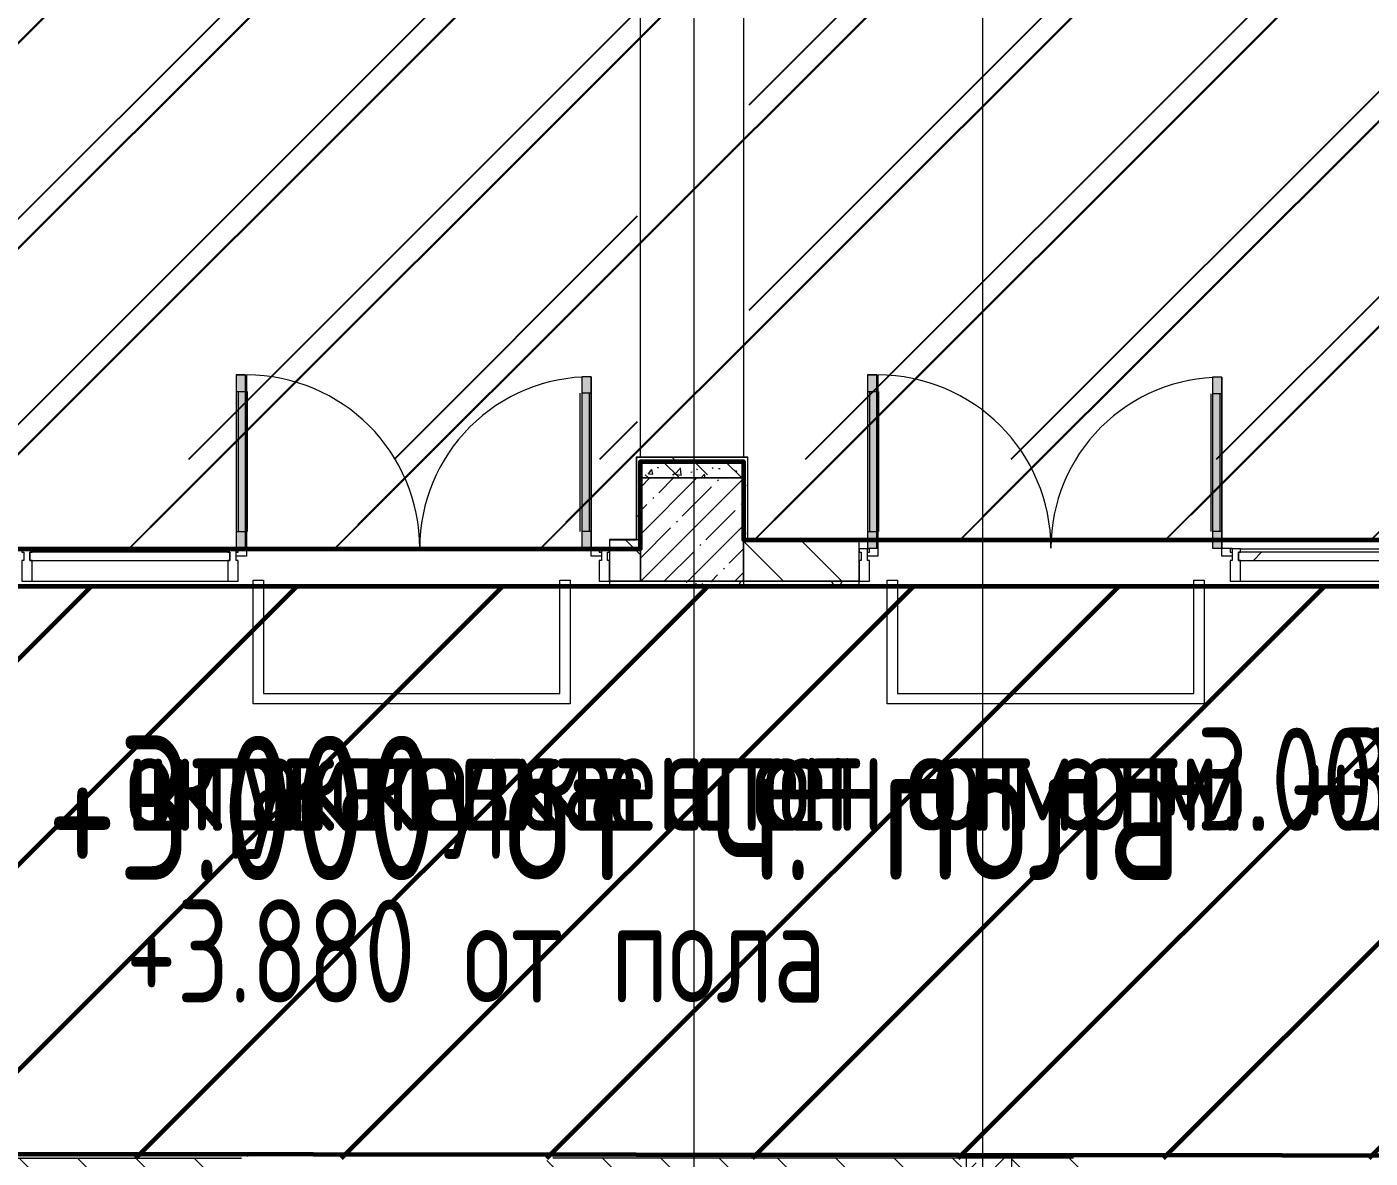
# Model space of a CAD drawing. Header units: millimetres. Extents: x -213911 to 415037, y -3642 to 107391.
# Drawn here: x 102639 to 109153, y 10464 to 15953 of the extents above; entities that cross this region are included whole.
import ezdxf

# ---------------------------------------------------------------- set-up
doc = ezdxf.new("R2010")
doc.units = ezdxf.units.MM
for name, color, linetype, lineweight in [('2)CF1', 5, 'Continuous', 30), ('7.2)Грильято', 3, 'Continuous', 50), ('7.20) Демонтаж монтаж', 5, 'Continuous', 60), ('7.5) Окраска потолка с инж комм.', 140, 'Continuous', 60), ('7.5.1) Окраска опуска черная', 140, 'Continuous', 60), ('7.5.1) Окраска опуска черная текст 1', 7, 'Continuous', 60), ('7.5.1) Окраска опуска черная текст 2', 7, 'Continuous', 60), ('7.5.1) Окраска опуска черная текст 3', 7, 'Continuous', 60), ('7.5.2) Окраска опуска белая', 220, 'Continuous', 60), ('A-DETL-GENF', 7, 'Continuous', 9), ('A-FLOR', 7, 'Continuous', 9), ('A-GLAZ-CURT', 7, 'Continuous', 9), ('A-GLAZ-CURT-1', 7, 'Continuous', 5), ('A-GLAZ-CURT-2', 7, 'Continuous', 20), ('A-GLAZ-CWMG', 7, 'Continuous', 9), ('A-GLAZ-CWMG-1', 7, 'Continuous', 20), ('A-WALL', 7, 'Continuous', 5), ('I-WALL', 7, 'Continuous', 5), ('S-COLS', 7, 'Continuous', 9), ('S-COLS-1', 7, 'Continuous', 5), ('Оси', 7, 'Continuous', 9)]:
    doc.layers.add(name, color=color, linetype=linetype, lineweight=lineweight)
doc.layers.add('3) CF3 монтаж', color=152, linetype='Continuous')
for name, color, linetype, lineweight, true_color in [('A-DOOR-1', 7, 'Continuous', 5, 0xc0c0c0), ('A-WALL-1', 9, 'Continuous', 5, 0x808080), ('A-WALL-FNSH-1', 9, 'Continuous', 5, 0x808080)]:
    doc.layers.add(name, color=color, linetype=linetype, lineweight=lineweight, true_color=true_color)
doc.layers.add('A-FLOR-PATT-1', color=7, linetype='Continuous', lineweight=9, true_color=0xeef6ff, transparency=0.5)
doc.styles.add('СПДС', font='ГОСТ тип А.ttf', dxfattribs={"width": 0.9})
pattern_1 = [(45, (64.7, -136.06), (-114.04925, 114.04925), []), (45, (178.75, -136.06), (-114.04925, 114.04925), [201.612, -40.322, 6.706, -33.617])]
pattern_2 = [(135, (64.7, -136.06), (-141.42136, -141.42136), [])]
pattern_3 = [(0, (64.7, -136.06), (243.84, 60.96), [20.117, -162.763, 20.117, -162.763, -975.36]), (0, (64.7, -136.06), (243.84, 60.96), [-365.76, 20.117, -345.643, 20.117, -162.763, -426.72]), (0, (64.7, -136.06), (243.84, 60.96), [-914.4, 20.117, -101.803, 20.117, -284.683]), (120, (156.14, -105.58), (-174.71291, 180.691634), [20.117, -162.763, 20.117, -162.763, -975.36]), (120, (156.14, -105.58), (-174.71291, 180.691634), [-365.76, 20.117, -345.643, 20.117, -162.763, -426.72]), (120, (156.14, -105.58), (-174.71291, 180.691634), [-914.4, 20.117, -101.803, 20.117, -284.683]), (240, (186.62, 16.34), (-69.12709, -241.651634), [20.117, -162.763, 20.117, -162.763, -975.36]), (240, (186.62, 16.34), (-69.12709, -241.651634), [-365.76, 20.117, -345.643, 20.117, -162.763, -426.72]), (240, (186.62, 16.34), (-69.12709, -241.651634), [-914.4, 20.117, -101.803, 20.117, -284.683])]

# ---------------------------------------------------------------- blocks, each defined once
blk = doc.blocks.new('Дверь_Витражная_остекление_ - ВВ-11 остекление-32352627-Объем проектирования 1 этажа')
at = {"layer": 'A-DETL-GENF'}
for p, q in [((-790.5, -20), (-835.5, -20)), ((-835.5, -851), (-835.5, -20)), ((-790.5, -20), (-835.5, -20)), ((-835.5, -20), (-835.5, -851)), ((-790.5, -851), (-790.5, -20)), ((-790.5, -851), (-790.5, -20)), ((840.5, -860), (840.5, -20)), ((840.5, -20), (840.5, -860)), ((885.5, -860), (885.5, -20)), ((885.5, -860), (885.5, -20)), ((-835.5, -100), (-790.5, -100)), ((-825.5, -771), (-825.5, -100)), ((-781.5, -771), (-781.5, -100)), ((831.5, -780), (831.5, -100)), ((885.5, -100), (840.5, -100)), ((875.5, -780), (875.5, -100)), ((-835.5, -771), (-790.5, -771)), ((885.5, -780), (840.5, -780)), ((-835.5, -851), (-790.5, -851)), ((-835.5, -851), (-790.5, -851)), ((885.5, -860), (840.5, -860)), ((840.5, -860), (885.5, -860))]:
    blk.add_line(p, q, dxfattribs=at)
at = {"layer": 'A-DOOR-1'}
for p, q in [((-885.5, 20), (-835.5, 20)), ((-885.5, -20), (-885.5, 20)), ((-835.5, 20), (-835.5, -20)), ((835.5, 20), (885.5, 20)), ((835.5, -20), (835.5, 20)), ((885.5, 20), (885.5, -20)), ((-835.5, -20), (-885.5, -20)), ((-835.5, -851), (-835.5, -20)), ((835.5, -860), (835.5, -20)), ((885.5, -20), (835.5, -20))]:
    blk.add_line(p, q, dxfattribs=at)
for centre, radius, start, end in [((-835.5, -20), 831, 270, 0), ((835.5, -20), 840, 180, 270)]:
    blk.add_arc(centre, radius, start, end, dxfattribs=at)
blk = doc.blocks.new('Системная панель - Стекло - 40мм-32352622-Объем проектирования 1 этажа')
at = {"layer": 'A-GLAZ-CURT-2'}
for p, q in [((485, 40), (-485, 40)), ((-485, 40), (-485, 0)), ((-485, 0), (485, 0)), ((485, 0), (485, 40))]:
    blk.add_line(p, q, dxfattribs=at)
blk = doc.blocks.new('Прямоугольный импост - Импост структурный с накладкой - 160мм Темный-32352618-Объем проектирования 1 этажа')
at = {"layer": 'A-GLAZ-CWMG'}
for p, q in [((102599, 13557), (103549, 13557)), ((102599, 13400), (103549, 13400))]:
    blk.add_line(p, q, dxfattribs=at)
blk = doc.blocks.new('Прямоугольный импост - Импост структурный с накладкой - 160мм Темный-V111-Объем проектирования 1 этажа')
at = {"layer": 'A-GLAZ-CWMG-1'}
for p, q in [((-25, 0), (-25, 17)), ((-25, 17), (25, 17)), ((-15, 0), (-25, 0)), ((-15, -40), (-15, 0)), ((25, 0), (15, 0)), ((15, 0), (15, -40)), ((25, 17), (25, 0)), ((-25, -140), (-25, -40)), ((-25, -40), (-15, -40)), ((15, -40), (25, -40)), ((25, -40), (25, -140)), ((25, -140), (-25, -140))]:
    blk.add_line(p, q, dxfattribs=at)
blk = doc.blocks.new('Прямоугольный импост - Импост структурный с накладкой - 160мм Темный-32310142-Объем проектирования 1 этажа')
at = {"layer": 'A-GLAZ-CWMG-1'}
for p, q in [((-50, 0), (-50, 17)), ((-50, 17), (0, 17)), ((-40, 0), (-50, 0)), ((-40, -40), (-40, 0)), ((0, 0), (-10, 0)), ((-10, 0), (-10, -40)), ((0, 17), (0, 0)), ((-50, -140), (-50, -40)), ((-50, -40), (-40, -40)), ((-10, -40), (0, -40)), ((0, -40), (0, -140)), ((0, -140), (-50, -140))]:
    blk.add_line(p, q, dxfattribs=at)
blk = doc.blocks.new('Прямоугольный импост - Импост структурный с накладкой - 160мм Темный-32354018-Объем проектирования 1 этажа')
at = {"layer": 'A-GLAZ-CWMG'}
for p, q in [((108459, 13557), (109779, 13557)), ((108459, 13400), (109779, 13400))]:
    blk.add_line(p, q, dxfattribs=at)
blk = doc.blocks.new('Дверь_Витражная_остекление_ - ВВ-12 остекление-32353611-Объем проектирования 1 этажа')
at = {"layer": 'A-DETL-GENF'}
for p, q in [((-789.5, -20), (-834.5, -20)), ((-834.5, -849), (-834.5, -20)), ((-789.5, -20), (-834.5, -20)), ((-834.5, -20), (-834.5, -849)), ((-789.5, -849), (-789.5, -20)), ((-789.5, -849), (-789.5, -20)), ((839.5, -860), (839.5, -20)), ((839.5, -20), (839.5, -860)), ((884.5, -860), (884.5, -20)), ((884.5, -860), (884.5, -20)), ((-834.5, -100), (-789.5, -100)), ((-824.5, -769), (-824.5, -100)), ((-780.5, -769), (-780.5, -100)), ((830.5, -780), (830.5, -100)), ((884.5, -100), (839.5, -100)), ((874.5, -780), (874.5, -100)), ((-834.5, -769), (-789.5, -769)), ((884.5, -780), (839.5, -780)), ((-834.5, -849), (-789.5, -849)), ((-834.5, -849), (-789.5, -849)), ((884.5, -860), (839.5, -860)), ((839.5, -860), (884.5, -860))]:
    blk.add_line(p, q, dxfattribs=at)
at = {"layer": 'A-DOOR-1'}
for p, q in [((-884.5, 20), (-834.5, 20)), ((-884.5, -20), (-884.5, 20)), ((-834.5, 20), (-834.5, -20)), ((834.5, 20), (884.5, 20)), ((834.5, -20), (834.5, 20)), ((884.5, 20), (884.5, -20)), ((-834.5, -20), (-884.5, -20)), ((-834.5, -849), (-834.5, -20)), ((834.5, -860), (834.5, -20)), ((884.5, -20), (834.5, -20))]:
    blk.add_line(p, q, dxfattribs=at)
for centre, radius, start, end in [((-834.5, -20), 829, 270, 0), ((834.5, -20), 840, 180, 270)]:
    blk.add_arc(centre, radius, start, end, dxfattribs=at)
blk = doc.blocks.new('Прямоугольный импост - Импост структурный с накладкой - 160мм Темный-V112-Объем проектирования 1 этажа')
at = {"layer": 'A-GLAZ-CWMG-1'}
for p, q in [((-25, 0), (-25, 17)), ((-25, 17), (25, 17)), ((-15, 0), (-25, 0)), ((-15, -40), (-15, 0)), ((25, 0), (15, 0)), ((15, 0), (15, -40)), ((25, 17), (25, 0)), ((-25, -140), (-25, -40)), ((-25, -40), (-15, -40)), ((15, -40), (25, -40)), ((25, -40), (25, -140)), ((25, -140), (-25, -140))]:
    blk.add_line(p, q, dxfattribs=at)
blk = doc.blocks.new('Системная панель - Стекло - 40мм-32353599-Объем проектирования 1 этажа')
at = {"layer": 'A-GLAZ-CURT-1'}
h = blk.add_hatch(dxfattribs=at)
h.set_pattern_fill('FP_131', color=256, style=0, pattern_type=2)
h.set_pattern_definition([(225, (109319, 13340), (565.6854, -565.6854), [400, -1200]), (225, (109719, 13540), (565.6854, -565.6854), [1200, -400]), (225, (108919, 13740), (565.6854, -565.6854), [400, -1200])])
h.paths.add_polyline_path([(670, 40), (-670, 40), (-670, 0), (670, 0)])
at = {"layer": 'A-GLAZ-CURT-2'}
for p, q in [((670, 40), (-670, 40)), ((-670, 40), (-670, 0)), ((-670, 0), (670, 0)), ((670, 0), (670, 40))]:
    blk.add_line(p, q, dxfattribs=at)
blk = doc.blocks.new('Прямоугольный импост - Импост структурный с накладкой - 160мм Темный-V212-Объем проектирования 1 этажа')
at = {"layer": 'A-GLAZ-CWMG-1'}
for p, q in [((0, 17), (-50, 17)), ((-50, 17), (-50, 0)), ((-50, 0), (-40, 0)), ((-40, 0), (-40, -40)), ((-10, -40), (-10, 0)), ((-10, 0), (0, 0)), ((0, 0), (0, 17)), ((-40, -40), (-50, -40)), ((-50, -40), (-50, -140)), ((0, -40), (-10, -40)), ((0, -140), (0, -40)), ((-50, -140), (0, -140))]:
    blk.add_line(p, q, dxfattribs=at)

msp = doc.modelspace()

# ---------------------------------------------------------------- hatches: boundary and pattern name
at = {"layer": '2)CF1'}
h = msp.add_hatch(dxfattribs=at)
h.set_pattern_fill('ANSI31', color=256, scale=222)
h.paths.add_polyline_path([(117765.4, 16067), (110485.5, 16067), (110485.5, 18963.9), (100913.2, 18963.9), (100913.2, 17613.9), (101462.7, 17593.9), (101511.7, 13502), (105598.3, 13552.6), (105614.7, 13864.9), (106135.7, 13863.9), (106135.7, 13559.3), (109914.7, 13606.1), (109914.7, 13864.9), (110485.5, 13864.9), (110485.5, 13573.4), (117765.4, 13573.4)])
h = msp.add_hatch(dxfattribs=at)
h.set_pattern_fill('ANSI31', color=256, scale=222)
h.paths.add_polyline_path([(120423.7, 13242.9), (98764.7, 13242.9), (98764.7, 11204.9), (100894.7, 11204.9), (100894.7, 10463.9), (121274.7, 10463.9), (121274.7, 12292.9), (120423.7, 12292.9)])
at = {"layer": '3) CF3 монтаж'}
h = msp.add_hatch(dxfattribs=at)
h.set_pattern_fill('ANSI31', color=256, scale=222, style=0)
h.set_pattern_definition([(45, (1705.15, -22074.2), (-498.4042, 498.4042), [])])
h.paths.add_polyline_path([(116191.6, 13475.5), (117461.5, 13475.5), (117595.8, 13511.6), (117595.9, 13475.5), (117860.6, 13475.5), (117860.6, 13740.3), (117824.2, 13740.3), (117860.6, 13875.5), (117860.6, 16084.5), (116191.1, 16084.5), (116191.1, 13475.5)])
h.paths.add_polyline_path([(115613.2, 13855.5), (115650.6, 13855.5), (115650.6, 14120.3), (115613.2, 14120.3), (115649.4, 14255.5), (115650.6, 14250.9), (115650.6, 16148.5), (111140.6, 16148.5), (111140.6, 13855.5), (115250.5, 13855.5), (115384.8, 13891.6), (115384.9, 13855.5)])
h.paths.add_polyline_path([(106140.6, 13855.5), (110200.5, 13855.5), (110334.8, 13891.6), (110334.9, 13855.5), (110599.6, 13855.5), (110599.6, 14120.3), (110563.2, 14120.3), (110599.6, 14255.5), (110599.6, 18975.5), (106140.6, 18975.5), (106140.6, 15438.7)])
h.paths.add_polyline_path([(105199.6, 13855.5), (105200.5, 13855.5), (105334.8, 13891.6), (105334.9, 13855.5), (105600.6, 13855.5), (105600.6, 14120.3), (105563.2, 14120.3), (105599.4, 14255.5), (105600.6, 14250.9), (105600.6, 18975.5), (100890.6, 18975.5), (100890.6, 17605.5), (101488.6, 17605.5), (101488.6, 13855.5), (104545.7, 13855.5)])
at = {"layer": '7.20) Демонтаж монтаж', "lineweight": 25}
h = msp.add_hatch(dxfattribs=at)
h.set_pattern_fill('ANSI31', color=256, scale=222)
h.paths.add_polyline_path([(101512.7, 13420.9), (105614.7, 13420.9), (105614.7, 13843.9), (106114.7, 13843.9), (106114.7, 13463.9), (109894.7, 13463.9), (109893.7, 13864.9), (111135.7, 13864.9), (111134.7, 13450.4), (115644.2, 13463.9), (115644.2, 13863.9), (116185.7, 13864.9), (116185.7, 13484.9), (117853.7, 13484.9), (117854.7, 16093.9), (110774.7, 16093.9), (110774.7, 18442.9), (110592.7, 18442.9), (110593.7, 20548.1), (100885.7, 20548.1), (100885.7, 17614.9), (101483.7, 17614.9), (101483.7, 13420.9)])
at = {"layer": '7.5) Окраска потолка с инж комм.'}
h = msp.add_hatch(dxfattribs=at)
h.set_pattern_fill('ANSI31', color=256, scale=222)
h.paths.add_polyline_path([(120423.7, 13242.9), (98764.7, 13242.9), (98764.7, 11204.9), (100894.7, 11204.9), (100894.7, 10463.9), (121274.7, 10463.9), (121274.7, 12292.9), (120423.7, 12292.9)])
at = {"layer": 'A-FLOR-PATT-1'}
h = msp.add_hatch(color=256, dxfattribs=at)
h.paths.add_polyline_path([(113775.2, 13423.9), (113820.2, 13423.9), (113820.2, 14248.9), (113775.2, 14248.9), (113775.2, 13459.9)])
h.paths.add_polyline_path([(112105.2, 13423.9), (112150.2, 13423.9), (112150.2, 14263.9), (112105.2, 14263.9), (112105.2, 13636.4)])
h.paths.add_polyline_path([(108433.7, 13423.9), (108433.7, 14252.9), (108388.7, 14252.9), (108388.7, 13423.9)])
h.paths.add_polyline_path([(106759.7, 13423.9), (106759.7, 14263.9), (106714.7, 14263.9), (106714.7, 13423.9)])
h.paths.add_polyline_path([(105374.7, 13423.9), (105374.7, 14254.9), (105329.7, 14254.9), (105329.7, 13423.9)])
h.paths.add_polyline_path([(103653.7, 13423.9), (103698.7, 13423.9), (103698.7, 14263.9), (103653.7, 14263.9), (103653.7, 13571.3)])
at = {"layer": 'I-WALL'}
h = msp.add_hatch(dxfattribs=at)
h.set_pattern_fill('FP_191', color=256, style=0, pattern_type=2)
h.set_pattern_definition(pattern_3)
h.paths.add_polyline_path([(106100.2, 13843.9), (106114.7, 13843.9), (106114.7, 13863.9), (105594.7, 13863.9), (105594.7, 13843.9), (105620.4, 13843.9)])
h = msp.add_hatch(dxfattribs=at)
h.set_pattern_fill('FP_191', color=256, style=0, pattern_type=2)
h.set_pattern_definition(pattern_3)
h.paths.add_polyline_path([(105594.7, 13463.9), (105614.7, 13463.9), (105614.7, 13843.9), (105594.7, 13843.1), (105594.7, 13636.4)])
h = msp.add_hatch(dxfattribs=at)
h.set_pattern_fill('FP_41', color=256, style=0, pattern_type=2)
h.set_pattern_definition([(135, (64.7, -136.06), (-150.8683, -150.8683), [213.36, -35.56, 7.112, -35.56]), (135, (64.7, 14.71), (-150.8683, -150.8683), []), (50, (64.7, -136.06), (255.05767, -22.3145), [26.67, -293.37]), (355, (64.7, -136.06), (-49.3404, 267.47914), [21.336, -234.696]), (100.451, (85.96, -137.92), (205.71947, 245.16356), [22.666, -249.326]), (46.184, (64.7, -64.94), (379.511, -58.86), [40.005, -440.055]), (96.636, (96.33, -69.85), (332.3634, 346.3991), [33.999, -373.989]), (351.184, (64.7, -64.94), (332.3669, 346.3953), [32.004, -352.044]), (21, (100.26, -82.72), (212.26017, -143.17112), [26.67, -293.37]), (326, (100.26, -82.72), (86.52236, 257.86323), [21.336, -234.696]), (71.451, (117.95, -94.65), (298.78395, 114.6901), [22.666, -249.326]), (37.5, (64.7, -136.06), (4.32385, 118.37751), [6.706, -225.146, 6.706, -231.546, -235.585]), (37.5, (64.7, -136.06), (4.32385, 118.37751), [-470.103, 6.706, -228.879]), (7.5, (64.7, -136.06), (93.54758, 140.2533), [6.706, -129.134, 6.706, -219.812, -89.789]), (7.5, (64.7, -136.06), (93.54758, 140.2533), [-362.356, 6.706, -83.083]), (327.5, (-14.6, -136.06), (189.82734, -8.02019), [6.706, -82.194, 6.706, -270.662, -368.046]), (327.5, (-14.6, -136.06), (189.82734, -8.02019), [-366.268, 6.706, -361.34]), (317.5, (-50.16, -136.06), (207.38114, 35.59764), [6.706, -108.864, 6.706, -177.495, -261.366]), (317.5, (-50.16, -136.06), (207.38114, 35.59764), [-299.771, 6.706, -254.66])])
h.paths.add_polyline_path([(105962, 13763.9), (106114.7, 13763.9), (106114.7, 13843.9), (105614.7, 13843.9), (105614.7, 13763.9)])
h = msp.add_hatch(dxfattribs=at)
h.set_pattern_fill('FP_191', color=256, style=0, pattern_type=2)
h.set_pattern_definition(pattern_3)
h.paths.add_polyline_path([(106115.7, 13463.9), (106134.7, 13463.9), (106134.7, 13863.9), (106114.7, 13863.9), (106114.7, 13463.9)])
h = msp.add_hatch(dxfattribs=at)
h.set_pattern_fill('FP_23', color=256, style=0, pattern_type=2)
h.set_pattern_definition(pattern_2)
h.paths.add_polyline_path([(110614.7, 13263.9), (110614.7, 13463.9), (109893.7, 13463.9), (109894.7, 13263.9), (110115.8, 13263.9)])
h.paths.add_polyline_path([(106114.7, 13263.9), (106674.7, 13263.9), (106674.7, 13463.9), (106114.7, 13463.9)])
h.paths.add_polyline_path([(105614.7, 13263.9), (105614.7, 13463.9), (105464.7, 13463.9), (105464.7, 13263.9), (105594.7, 13263.9)])
h.paths.add_polyline_path([(101462.7, 13263.9), (101462.7, 13463.9), (101164.7, 13463.9), (101164.7, 13263.9), (101262.7, 13263.9)])
h = msp.add_hatch(dxfattribs=at)
h.set_pattern_fill('FP_191', color=256, style=0, pattern_type=2)
h.set_pattern_definition(pattern_3)
h.paths.add_polyline_path([(105464.7, 13263.9), (105616.7, 13243.9), (106674.7, 13243.9), (106674.7, 13263.9), (105594.7, 13263.9)])
h.paths.add_polyline_path([(105613.7, 13243.9), (105464.7, 13263.9), (105466.7, 13243.9), (105594.7, 13243.9)])
h = msp.add_hatch(dxfattribs=at)
h.set_pattern_fill('FP_23', color=256, style=0, pattern_type=2)
h.set_pattern_definition(pattern_2)
h.paths.add_polyline_path([(107194.7, 10263.9), (107194.7, 10463.9), (105159.7, 10463.9), (105159.7, 10263.9), (107176.9, 10263.9)])
h.paths.add_polyline_path([(103679.7, 10263.9), (103709.7, 10263.9), (103709.7, 10463.9), (101674.7, 10463.9), (101674.7, 10263.9), (102895.1, 10263.9)])
h.paths.add_polyline_path([(93554.7, 10263.9), (94274.7, 10263.9), (94274.7, 10463.9), (93524.7, 10463.9), (93524.7, 10263.9)])
h.paths.add_polyline_path([(91474.7, 10263.9), (92574.7, 10263.9), (92574.7, 10463.9), (91449.7, 10463.9), (91449.7, 10263.9)])
h.paths.add_polyline_path([(89994.7, 10263.9), (90049.7, 10263.9), (90049.7, 10463.9), (89674.7, 10463.9), (89674.7, 10263.9), (89694.7, 10263.9)])
h = msp.add_hatch(dxfattribs=at)
h.set_pattern_fill('FP_191', color=256, style=0, pattern_type=2)
h.set_pattern_definition(pattern_3)
h.paths.add_polyline_path([(119394.7, 10463.9), (121254.7, 10463.9), (121254.6, 10483.9), (111244.7, 10483.9), (111244.7, 10471.9), (111274.7, 10471.9), (111274.7, 10463.9), (118009.5, 10463.9)])
h.paths.add_polyline_path([(109224.7, 10463.9), (110264.7, 10463.9), (110264.7, 10471.9), (110294.7, 10471.9), (110294.7, 10483.9), (109194.7, 10483.9), (109194.7, 10471.9), (109224.7, 10471.9), (109224.7, 10464.5)])
h.paths.add_polyline_path([(107194.7, 10463.9), (107714.7, 10464.2), (107714.7, 10471.9), (107744.7, 10471.9), (107744.7, 10483.9), (105159.7, 10483.9), (105159.7, 10471.9), (105189.7, 10471.9), (105189.7, 10463.9), (107021.2, 10463.9)])
h.paths.add_polyline_path([(102895.1, 10463.9), (103679.7, 10464.2), (103679.7, 10471.9), (103709.7, 10471.9), (103709.7, 10483.9), (100893.7, 10483), (100873.7, 10463.9), (101674.7, 10463.9)])
h.paths.add_polyline_path([(100873.7, 10463.9), (100893.7, 10483.9), (100873.7, 10483.9)])
h = msp.add_hatch(dxfattribs=at)
h.set_pattern_fill('FP_1', color=256, style=0, pattern_type=2)
h.set_pattern_definition(pattern_1)
h.paths.add_polyline_path([(107414.7, 2263.9), (107414.7, 10243.9), (107194.7, 10263.9), (107194.7, 2263.9), (107414.5, 2263.9)])
h.paths.add_polyline_path([(107414.7, 10243.9), (107414.7, 10463.9), (107194.7, 10463.9), (107194.7, 10263.9)])
h = msp.add_hatch(dxfattribs=at)
h.set_pattern_fill('FP_23', color=256, style=0, pattern_type=2)
h.set_pattern_definition(pattern_2)
h.paths.add_polyline_path([(119414.7, 10263.9), (121274.7, 10263.9), (121274.7, 10463.9), (119394.7, 10463.9), (119394.7, 10263.9), (119399.6, 10263.9)])
h.paths.add_polyline_path([(111274.7, 10263.9), (111994.7, 10263.9), (111994.7, 10463.9), (111244.7, 10463.9), (111244.7, 10263.9)])
h.paths.add_polyline_path([(110194.7, 10263.9), (110294.7, 10263.9), (110294.7, 10463.9), (109169.7, 10463.9), (109169.7, 10263.9), (110115.8, 10263.9)])
h.paths.add_polyline_path([(107745.5, 10263.9), (107769.7, 10263.9), (107769.7, 10463.9), (107414.7, 10463.9), (107414.7, 10263.9), (107744.7, 10263.9)])
at = {"layer": 'S-COLS-1'}
h = msp.add_hatch(dxfattribs=at)
h.set_pattern_fill('FP_1', color=256, style=0, pattern_type=2)
h.set_pattern_definition(pattern_1)
h.paths.add_polyline_path([(105989.7, 13263.9), (106114.7, 13263.9), (106114.7, 13763.9), (105614.7, 13763.9), (105614.7, 13263.9)])

# ---------------------------------------------------------------- linework, layer by layer
at = {"layer": '7.5) Окраска потолка с инж комм.'}
msp.add_lwpolyline([(99189.2, 13238.9), (120423.7, 13238.9), (120423.7, 12292.9), (121253.7, 12292.9), (121253.7, 10463.9), (100894.7, 10484.9), (100894.7, 11204.9), (99189.2, 11204.9)], dxfattribs=at)
at = {"layer": '7.5.1) Окраска опуска черная'}
msp.add_lwpolyline([(99189.2, 13238.9), (120423.7, 13238.9), (120423.7, 12292.9), (121253.7, 12292.9), (121253.7, 10463.9), (100894.7, 10484.9), (100894.7, 11204.9), (99189.2, 11204.9)], dxfattribs=at)
at = {"layer": '7.5.2) Окраска опуска белая'}
msp.add_lwpolyline([(101512.7, 13420.9), (105614.7, 13420.9), (105614.7, 13843.9), (106114.7, 13843.9), (106114.7, 13463.9), (109894.7, 13463.9), (109893.7, 13864.9), (111135.7, 13864.9), (111134.7, 13450.4), (115644.2, 13463.9), (115644.2, 13863.9), (116185.7, 13864.9), (116185.7, 13484.9), (117853.7, 13484.9), (117854.7, 16093.9), (110774.7, 16093.9), (110774.7, 18442.9), (110592.7, 18442.9), (110593.7, 20548.1), (100885.7, 20548.1), (100885.7, 17614.9), (101483.7, 17614.9), (101483.7, 13420.9)], close=True, dxfattribs=at)
at = {"layer": 'A-FLOR'}
for p, q in [((105614.7, 13863.9), (105614.7, 20617.9)), ((106114.7, 20617.9), (106114.7, 13863.9)), ((106134.7, 13863.9), (105594.7, 13863.9)), ((105594.7, 13863.9), (105594.7, 13463.9)), ((106134.7, 13463.9), (106134.7, 13863.9)), ((100464.7, 13243.9), (103736.3, 13243.9)), ((103736.3, 12668.5), (103736.3, 13268.5)), ((103736.3, 13268.5), (103786.3, 13268.5)), ((103738.5, 13243.9), (105271.2, 13243.9)), ((103786.3, 13268.5), (103786.3, 12718.5)), ((105223.5, 12718.5), (105223.5, 13268.5)), ((105223.5, 13268.5), (105273.5, 13268.5)), ((105273.5, 13268.5), (105273.5, 12668.5)), ((105613.7, 13243.9), (105273.5, 13243.9)), ((105614.7, 13243.9), (106811.3, 13243.9)), ((106811.3, 12668.5), (106811.3, 13268.5)), ((106811.3, 13268.5), (106861.3, 13268.5)), ((106813.5, 13243.9), (108346.2, 13243.9)), ((106861.3, 13268.5), (106861.3, 12718.5)), ((108298.5, 12718.5), (108298.5, 13268.5)), ((108298.5, 13268.5), (108348.5, 13268.5)), ((108348.5, 13268.5), (108348.5, 12668.5)), ((108348.5, 13243.9), (112201.8, 13243.9)), ((103786.3, 12718.5), (105223.5, 12718.5)), ((106861.3, 12718.5), (108298.5, 12718.5)), ((105273.5, 12668.5), (103736.3, 12668.5)), ((108348.5, 12668.5), (106811.3, 12668.5)), ((103784.7, 10483.9), (100894.7, 10483.9)), ((103709.7, 10471.9), (103709.7, 10483.9)), ((103834.7, 10483.9), (105034.7, 10483.9)), ((107819.7, 10483.9), (105084.7, 10483.9)), ((105158.7, 10483.9), (105158.7, 10471.9)), ((107744.7, 10471.9), (107744.7, 10483.9)), ((107869.7, 10483.9), (109069.7, 10483.9)), ((109119.7, 10483.9), (110294.7, 10483.9))]:
    msp.add_line(p, q, dxfattribs=at)
at = {"layer": 'A-WALL'}
for p, q in [((105614.7, 13843.9), (106114.7, 13843.9)), ((106114.7, 13843.9), (105614.7, 13843.9)), ((107414.7, 2263.9), (107414.7, 10463.9))]:
    msp.add_line(p, q, dxfattribs=at)
at = {"layer": 'A-WALL-1'}
for p, q in [((105614.7, 13263.9), (105614.7, 13843.9)), ((106114.7, 13843.9), (106114.7, 13263.9)), ((105614.7, 13763.9), (106114.7, 13763.9)), ((105464.7, 13463.9), (105464.7, 13263.9)), ((105614.7, 13463.9), (105593.7, 13463.9)), ((106114.7, 13463.9), (106134.7, 13463.9)), ((106674.7, 13263.9), (106674.7, 13463.9)), ((105464.7, 13263.9), (105614.7, 13263.9)), ((106674.7, 13263.9), (105464.7, 13263.9)), ((105464.7, 13263.9), (105464.7, 13243.9)), ((106114.7, 13263.9), (106674.7, 13263.9)), ((106674.7, 13243.9), (106674.7, 13263.9)), ((93554.7, 10463.9), (103679.7, 10463.9)), ((105159.7, 10483.9), (105159.7, 10471.9)), ((107714.7, 10463.9), (105189.7, 10463.9)), ((107194.7, 13.9), (107194.7, 10463.9))]:
    msp.add_line(p, q, dxfattribs=at)
at = {"layer": 'A-WALL-FNSH-1'}
for p, q in [((105593.7, 13864.9), (105593.7, 13464.9)), ((106135.7, 13864.9), (105593.7, 13864.9)), ((106135.7, 13464.9), (106135.7, 13864.9)), ((105593.7, 13464.9), (105464.7, 13464.9)), ((105464.7, 13464.9), (105464.7, 13463.9)), ((105464.7, 13463.9), (105593.7, 13463.9)), ((105593.7, 13464.4), (105594.7, 13464.4)), ((105593.7, 13463.9), (105593.7, 13464.4)), ((106134.7, 13463.9), (106674.7, 13463.9)), ((106674.7, 13464.9), (106135.7, 13464.9)), ((106674.7, 13463.9), (106674.7, 13464.9)), ((105464.7, 13243.9), (105464.7, 13242.9)), ((105464.7, 13242.9), (106674.7, 13242.9)), ((105614.7, 13243.9), (105613.7, 13243.9)), ((105613.7, 13243.9), (105613.7, 13243.4)), ((105613.7, 13243.4), (105614.7, 13243.4)), ((105614.7, 13243.4), (105614.7, 13243.9)), ((106114.7, 13263.9), (106114.7, 13243.9)), ((106115.7, 13243.9), (106115.7, 13263.9)), ((106674.7, 13242.9), (106674.7, 13243.9)), ((103709.7, 10484.9), (100894.7, 10484.9)), ((103709.7, 10483.9), (103709.7, 10484.9)), ((107769.7, 10484.9), (105159.7, 10484.9)), ((105159.7, 10484.9), (105159.7, 10483.9)), ((107769.7, 10483.9), (107769.7, 10484.9))]:
    msp.add_line(p, q, dxfattribs=at)
at = {"layer": 'S-COLS'}
for p, q in [((105614.7, 13463.9), (105614.7, 13263.9)), ((106114.7, 13263.9), (106114.7, 13463.9))]:
    msp.add_line(p, q, dxfattribs=at)
at = {"layer": 'S-COLS-1'}
for p, q in [((106114.7, 13763.9), (105614.7, 13763.9)), ((105614.7, 13763.9), (105614.7, 13463.9)), ((106114.7, 13463.9), (106114.7, 13763.9)), ((105614.7, 13263.9), (106114.7, 13263.9))]:
    msp.add_line(p, q, dxfattribs=at)
at = {"layer": 'Оси'}
for points in [[(105874.7, -2042.3), (105874.7, 2957.7), (105874.7, 16892.2), (105874.7, 21892.2)], [(107274.7, -2042.3), (107274.7, 2957.7), (107274.7, 16892.2), (107274.7, 21892.2)]]:
    msp.add_lwpolyline(points, dxfattribs=at)

# ---------------------------------------------------------------- block references
at = {"layer": 'A-DOOR-1', "rotation": 180}
for name, p in [('Дверь_Витражная_остекление_ - ВВ-11 остекление-32352627-Объем проектирования 1 этажа', (104539.2, 13403.9)), ('Дверь_Витражная_остекление_ - ВВ-12 остекление-32353611-Объем проектирования 1 этажа', (107599.2, 13403.9))]:
    msp.add_blockref(name, p, dxfattribs=at)
at = {"layer": 'A-GLAZ-CURT', "rotation": 180}
for name, p in [('Системная панель - Стекло - 40мм-32352622-Объем проектирования 1 этажа', (103138.7, 13403.9)), ('Системная панель - Стекло - 40мм-32353599-Объем проектирования 1 этажа', (109183.7, 13403.9))]:
    msp.add_blockref(name, p, dxfattribs=at)
at = {"layer": 'A-GLAZ-CWMG', "extrusion": (0, 0, -1)}
for name, p in [('Прямоугольный импост - Импост структурный с накладкой - 160мм Темный-V111-Объем проектирования 1 этажа', (-102638.7, 13403.9)), ('Прямоугольный импост - Импост структурный с накладкой - 160мм Темный-V111-Объем проектирования 1 этажа', (-103638.7, 13403.9)), ('Прямоугольный импост - Импост структурный с накладкой - 160мм Темный-32310142-Объем проектирования 1 этажа', (-106674.7, 13403.9)), ('Прямоугольный импост - Импост структурный с накладкой - 160мм Темный-V112-Объем проектирования 1 этажа', (-108498.7, 13403.9))]:
    msp.add_blockref(name, p, dxfattribs=at)
at = {"layer": 'A-GLAZ-CWMG'}
for name, p in [('Прямоугольный импост - Импост структурный с накладкой - 160мм Темный-32352618-Объем проектирования 1 этажа', (64.7, -136.1)), ('Прямоугольный импост - Импост структурный с накладкой - 160мм Темный-V212-Объем проектирования 1 этажа', (105464.7, 13403.9)), ('Прямоугольный импост - Импост структурный с накладкой - 160мм Темный-32354018-Объем проектирования 1 этажа', (64.7, -136.1))]:
    msp.add_blockref(name, p, dxfattribs=at)

# ---------------------------------------------------------------- texts
at = {"layer": '7.2)Грильято', "color": 18, "true_color": 0x000000, "insert": (101284.2, 12512.8), "char_height": 700, "width": 6599, "attachment_point": 1, "style": 'СПДС'}
msp.add_mtext('отм +3.000 от ч. пола', dxfattribs=at)
at = {"layer": '7.5.1) Окраска опуска черная текст 1', "insert": (103118.6, 12552.1), "char_height": 500, "width": 8141.924, "attachment_point": 1, "style": 'СПДС'}
msp.add_mtext('штукатурка стен от отм. +3.000 до +3.880 от пола', dxfattribs=at)
at = {"layer": '7.5.1) Окраска опуска черная текст 2', "insert": (103118.6, 12552.1), "char_height": 500, "width": 8141.924, "attachment_point": 1, "style": 'СПДС'}
msp.add_mtext('шпаклевка стен от отм. +3.000 до +3.880 от пола', dxfattribs=at)
at = {"layer": '7.5.1) Окраска опуска черная текст 3', "insert": (103118.6, 12552.1), "char_height": 500, "width": 8141.924, "attachment_point": 1, "style": 'СПДС'}
msp.add_mtext('окраска стен от отм. +3.000 до +3.880 от пола', dxfattribs=at)

doc.saveas('drawing.dxf')
